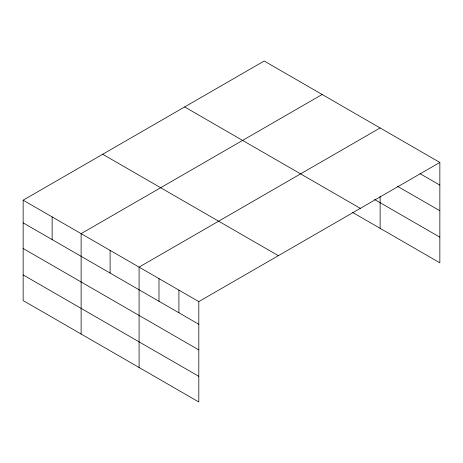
<?xml version="1.0" encoding="UTF-8"?>
<svg xmlns="http://www.w3.org/2000/svg" width="463" height="463" viewBox="0 0 463 463"><rect width="100%" height="100%" fill="white"/><g stroke="black" fill="none" stroke-linecap="round" stroke-linejoin="round"><path stroke-width="0.69" d="M439.85 162.438L264.188 61.018L23.15 200.184L23.15 300.562L198.812 401.982L198.812 301.598L439.85 162.438L439.85 262.816L352.378 212.314M322.155 94.487L81.118 233.647L81.118 334.031M380.123 127.956L139.085 267.116L139.085 367.5M419.941 173.613L439.85 185.107M397.543 186.329L439.85 210.752M374.573 199.489L439.85 237.172M184.644 106.941L360.307 208.362M102.693 154.26L278.356 255.674M23.15 200.184L198.812 301.598M23.15 222.859L198.812 324.274M23.15 248.498L198.812 349.918M23.15 274.924L198.812 376.338M380.123 196.266L380.123 228.334M178.903 290.104L178.903 312.78M158.994 278.61L158.994 301.286M110.101 250.385L110.101 273.06M52.134 216.916L52.134 239.591"/></g></svg>
